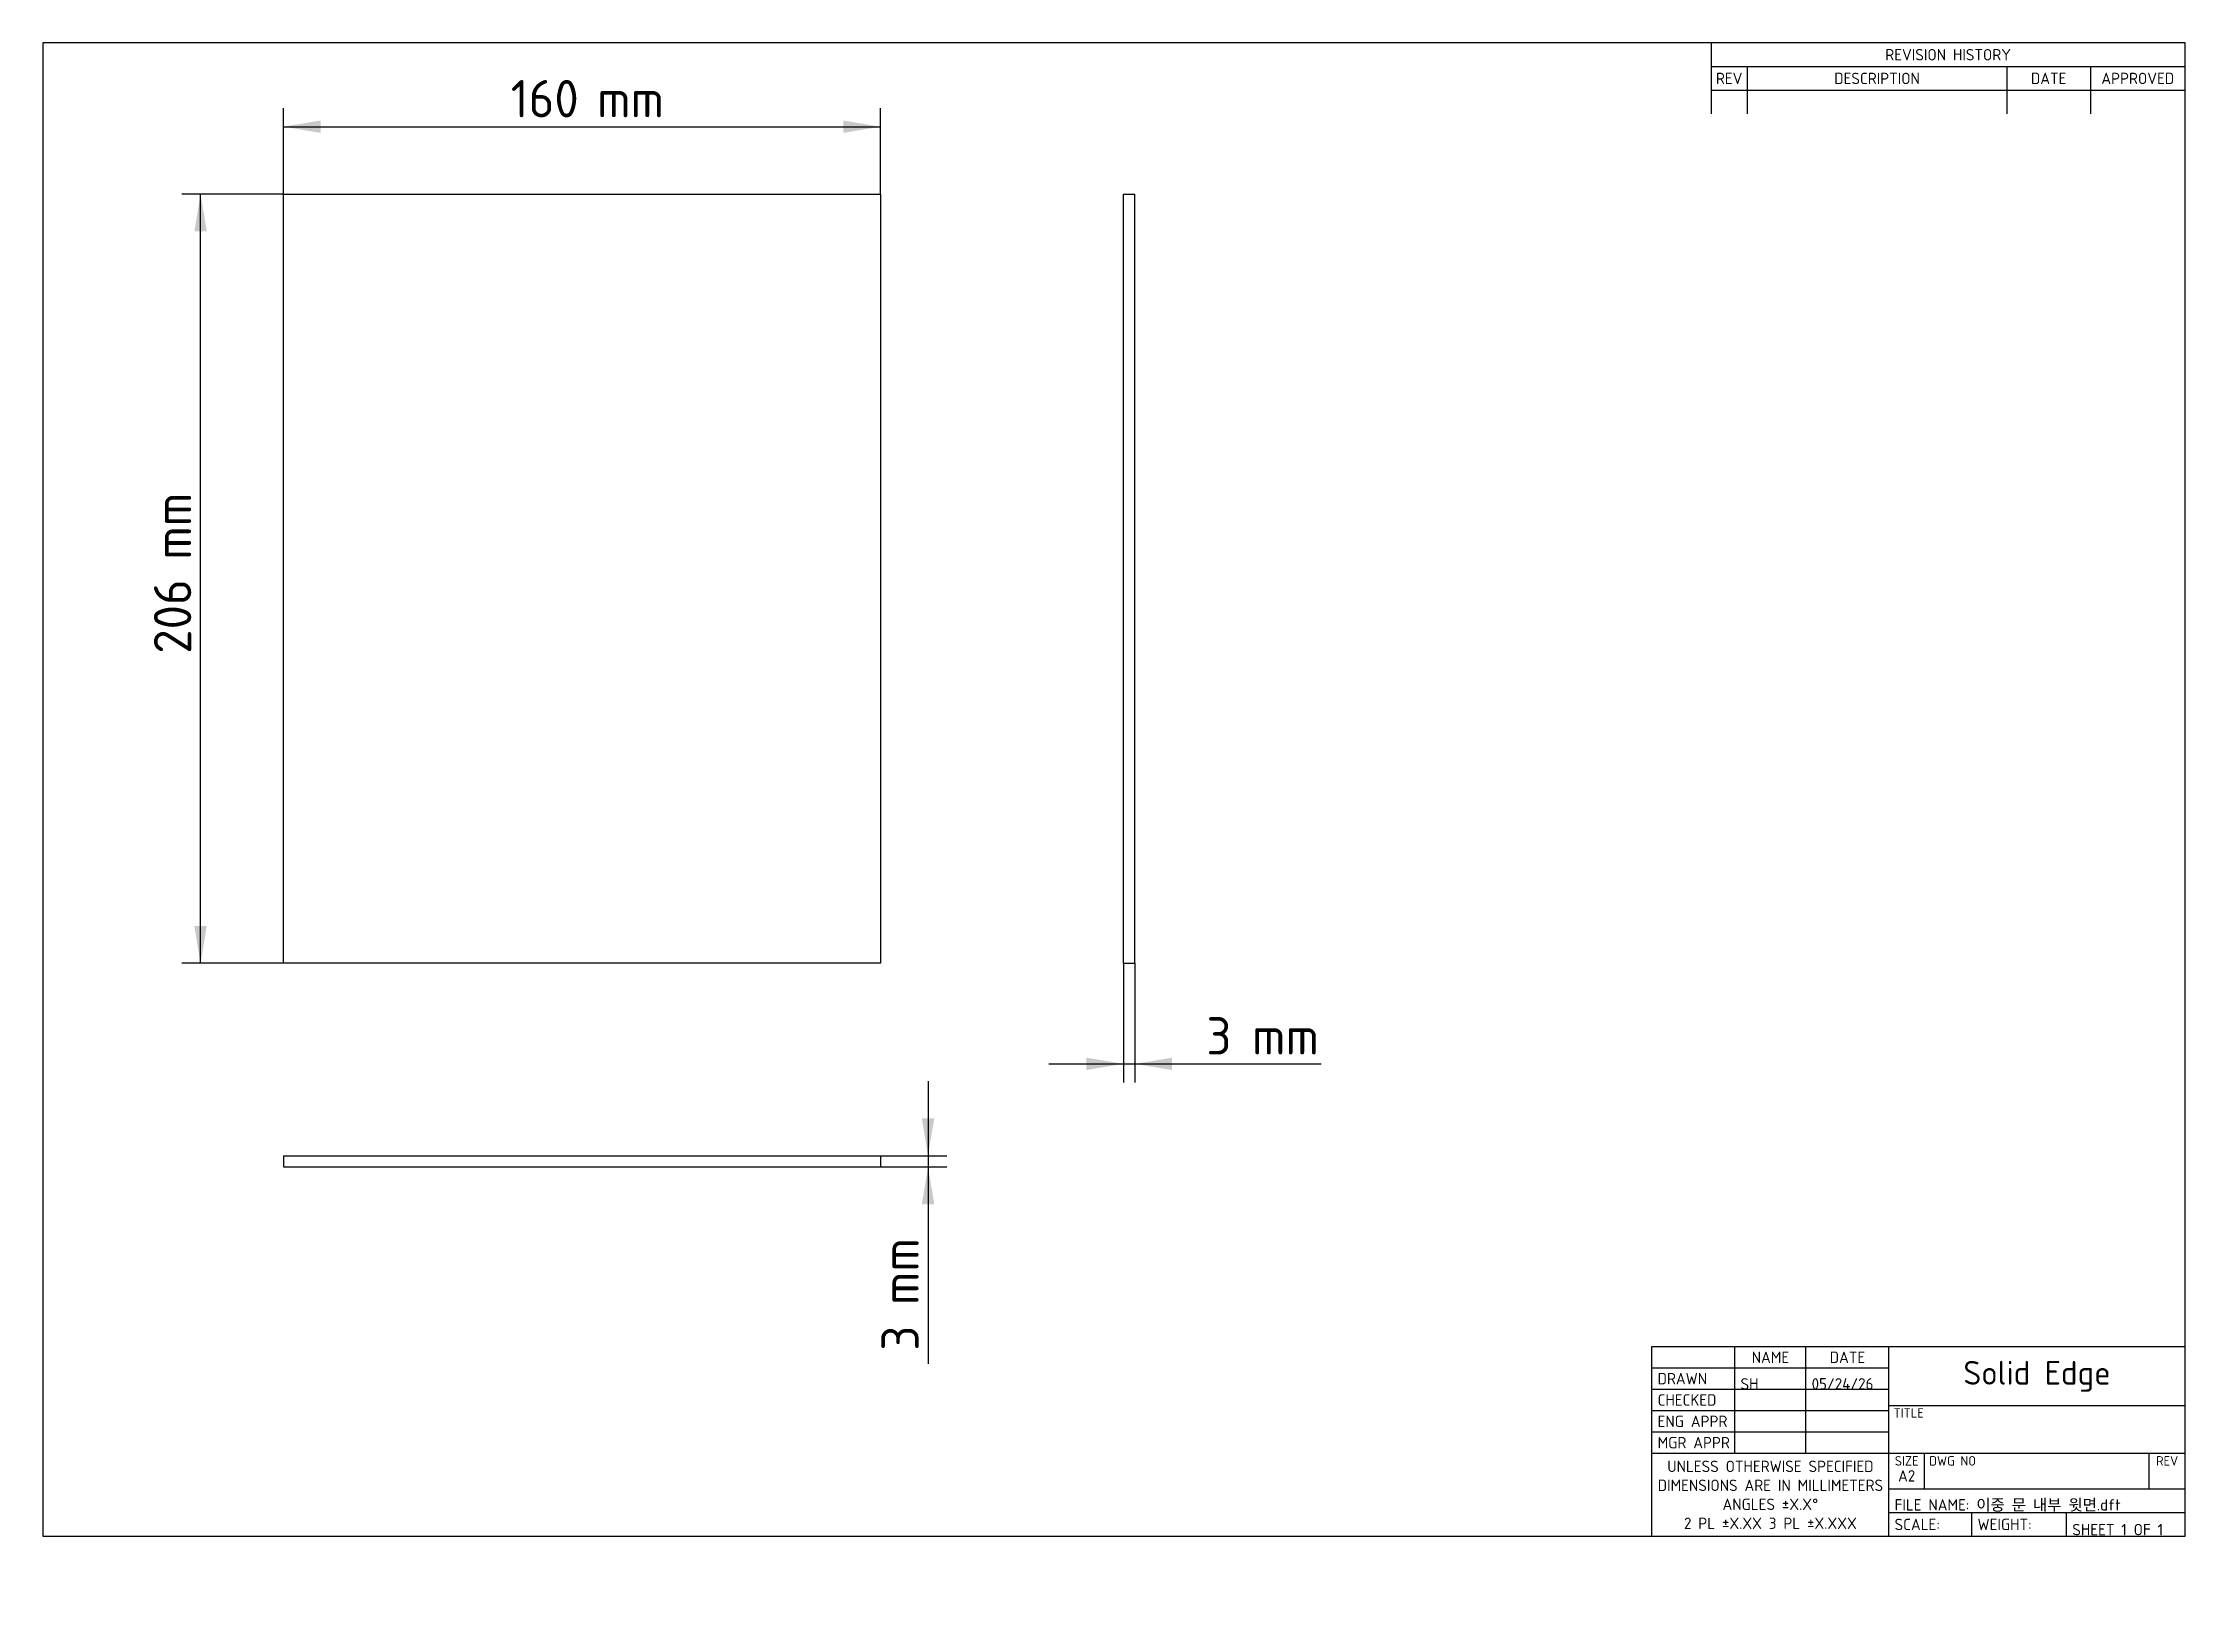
# Model space of a CAD drawing. Header units: millimetres. Extents: x 10 to 584, y -10 to 410.
import ezdxf
from ezdxf.entities.mleader import LeaderData, LeaderLine
from ezdxf.enums import TextEntityAlignment as Align
from ezdxf.math import Vec2, Vec3

# ---------------------------------------------------------------- set-up
doc = ezdxf.new("R2010")
doc.units = ezdxf.units.MM
doc.layers.add('기본값', color=7, linetype='Continuous')
doc.layers.add('이중_문_내부_윗면', color=7, linetype='Continuous')
doc.styles.add('SEACAD_Solid_Edge_ISO', font='seiso.ttf')
doc.dimstyles.new('ISO_(mm)', dxfattribs={"dimtxt": 10, "dimasz": 10, "dimexe": 5, "dimexo": 0, "dimgap": 2.5, "dimtad": 1, "dimtxsty": 'SEACAD_Solid_Edge_ISO', "dimblk1": '_SE_FILLED', "dimblk2": '_SE_FILLED', "dimsah": 1, "dimcen": 5, "dimadec": 0, "dimazin": 0, "dimtfac": 0.5, "dimtmove": 0, "dimatfit": 3, "dimfxl": 1, "dimarcsym": 0})

# ---------------------------------------------------------------- blocks, each defined once
blk = doc.blocks.new('SE')
at = {"layer": '이중_문_내부_윗면', "color": 7, "linetype": 'Continuous'}
for p, q in [((74.44, 163.48), (74.44, 369.48)), ((74.44, 369.48), (234.44, 369.48)), ((234.44, 369.48), (234.44, 163.48)), ((234.44, 163.48), (74.44, 163.48))]:
    blk.add_line(p, q, dxfattribs=at)
blk = doc.blocks.new('SE1')
at = {"layer": '이중_문_내부_윗면', "color": 7, "linetype": 'Continuous'}
for p, q in [((74.44, 111.94), (234.44, 111.94)), ((74.44, 111.94), (74.44, 108.94)), ((234.44, 111.94), (234.44, 108.94)), ((74.44, 108.94), (234.44, 108.94))]:
    blk.add_line(p, q, dxfattribs=at)
blk = doc.blocks.new('SE2')
at = {"layer": '이중_문_내부_윗면', "color": 7, "linetype": 'Continuous'}
for p, q in [((299.55, 163.48), (299.55, 369.48)), ((299.55, 369.48), (302.55, 369.48)), ((302.55, 163.48), (302.55, 369.48)), ((299.55, 163.48), (302.55, 163.48))]:
    blk.add_line(p, q, dxfattribs=at)
blk = doc.blocks.new('DMBLK148')
at = {"layer": '기본값', "linetype": 'Continuous'}
for points in [[(84.44, 389.21), (74.44, 387.55), (84.44, 385.88)], [(224.44, 389.21), (224.44, 385.88), (234.44, 387.55)]]:
    blk.add_hatch(color=7, dxfattribs=at).paths.add_polyline_path(points)
at = {"layer": '기본값', "color": 7, "linetype": 'Continuous'}
for p, q in [((74.44, 369.48), (74.44, 392.55)), ((234.44, 369.48), (234.44, 392.55)), ((74.44, 387.55), (234.44, 387.55))]:
    blk.add_line(p, q, dxfattribs=at)
at = {"layer": '기본값', "color": 7, "linetype": 'Continuous', "style": 'SEACAD_Solid_Edge_ISO'}
for s, p in [('160', (135.37, 400.05)), ('mm', (158.51, 400.05))]:
    blk.add_text(s, height=10, dxfattribs=at).set_placement(p, align=Align.TOP_LEFT)
blk = doc.blocks.new('_SE_FILLED')
at = {"color": 0}
blk.add_line((0, 0), (-1, 0), dxfattribs=at)
blk.add_solid([(0, 0), (-1, -0.1665), (-1, 0.1665), (0, 0)], dxfattribs=at)
blk = doc.blocks.new('DMBLK149')
at = {"layer": '기본값', "linetype": 'Continuous'}
for points in [[(50.59, 359.48), (53.93, 359.48), (52.26, 369.48)], [(50.59, 173.48), (52.26, 163.48), (53.93, 173.48)]]:
    blk.add_hatch(color=7, dxfattribs=at).paths.add_polyline_path(points)
at = {"layer": '기본값', "color": 7, "linetype": 'Continuous'}
for p, q in [((74.44, 369.48), (47.26, 369.48)), ((52.26, 163.48), (52.26, 369.48)), ((74.44, 163.48), (47.26, 163.48))]:
    blk.add_line(p, q, dxfattribs=at)
at = {"layer": '기본값', "color": 7, "linetype": 'Continuous', "style": 'SEACAD_Solid_Edge_ISO'}
for s, p in [('mm', (39.76, 271.58)), ('206', (39.76, 246.39))]:
    blk.add_text(s, height=10, rotation=90, dxfattribs=at).set_placement(p, align=Align.TOP_LEFT)
blk = doc.blocks.new('DMBLK150')
at = {"layer": '기본값', "linetype": 'Continuous'}
for points in [[(248.85, 121.94), (245.51, 121.94), (247.18, 111.94)], [(248.85, 98.94), (247.18, 108.94), (245.51, 98.94)]]:
    blk.add_hatch(color=7, dxfattribs=at).paths.add_polyline_path(points)
at = {"layer": '기본값', "color": 7, "linetype": 'Continuous'}
for p, q in [((247.18, 131.94), (247.18, 56.22)), ((234.44, 111.94), (252.18, 111.94)), ((234.44, 108.94), (252.18, 108.94))]:
    blk.add_line(p, q, dxfattribs=at)
at = {"layer": '기본값', "color": 7, "linetype": 'Continuous', "style": 'SEACAD_Solid_Edge_ISO'}
for s, p in [('mm', (234.68, 71.94)), ('3', (234.68, 59.72))]:
    blk.add_text(s, height=10, rotation=90, dxfattribs=at).set_placement(p, align=Align.TOP_LEFT)
blk = doc.blocks.new('DMBLK151')
at = {"layer": '기본값', "linetype": 'Continuous'}
for points in [[(289.55, 134.87), (299.55, 136.54), (289.55, 138.2)], [(312.55, 134.87), (312.55, 138.2), (302.55, 136.54)]]:
    blk.add_hatch(color=7, dxfattribs=at).paths.add_polyline_path(points)
at = {"layer": '기본값', "color": 7, "linetype": 'Continuous'}
for p, q in [((299.55, 163.48), (299.55, 131.54)), ((302.55, 163.48), (302.55, 131.54)), ((279.55, 136.54), (352.49, 136.54))]:
    blk.add_line(p, q, dxfattribs=at)
at = {"layer": '기본값', "color": 7, "linetype": 'Continuous', "style": 'SEACAD_Solid_Edge_ISO'}
for s, p in [('3', (321.76, 149.04)), ('mm', (333.99, 149.04))]:
    blk.add_text(s, height=10, dxfattribs=at).set_placement(p, align=Align.TOP_LEFT)
blk = doc.blocks.new('_Dot')
at = {"color": 0, "linetype": 'ByBlock', "lineweight": -2}
blk.add_line((-0.5, 0), (-1, 0), dxfattribs=at)
at = {"color": 0, "linetype": 'ByBlock', "const_width": 0.5}
blk.add_lwpolyline([(-0.25, 0, 1), (0.25, 0, 1)], format="xyb", close=True, dxfattribs=at)

msp = doc.modelspace()

# ---------------------------------------------------------------- linework, layer by layer
at = {"layer": '기본값', "color": 7, "linetype": 'Continuous'}
for p, q in [((584, 410), (10, 410)), ((10, 410), (10, 10)), ((457, 410), (457, 390.95)), ((584, 10), (584, 410)), ((457, 403.65), (584, 403.65)), ((466.652, 403.65), (466.652, 390.95)), ((536.248, 403.65), (536.248, 390.95)), ((558.6, 403.65), (558.6, 390.95)), ((457, 397.3), (584, 397.3)), ((441.125, 10), (441.125, 60.8)), ((441.125, 60.8), (584, 60.8)), ((463.35, 32.225), (463.35, 60.8)), ((482.4, 32.225), (482.4, 60.8)), ((504.625, 10), (504.625, 60.8)), ((441.125, 55.085), (504.625, 55.085)), ((441.125, 49.37), (504.625, 49.37)), ((441.125, 43.655), (504.625, 43.655)), ((504.625, 45.052), (584, 45.052)), ((441.125, 37.94), (504.625, 37.94)), ((441.125, 32.225), (584, 32.225)), ((514.15, 22.7), (514.15, 32.098)), ((574.348, 22.7), (574.348, 32.098)), ((504.625, 22.7), (584, 22.7)), ((504.625, 16.35), (584, 16.35)), ((526.85, 10), (526.85, 16.35)), ((552.25, 10), (552.25, 16.35)), ((10, 10), (584, 10))]:
    msp.add_line(p, q, dxfattribs=at)

# ---------------------------------------------------------------- block references
at = {"layer": '기본값'}
for name in ['SE', 'SE2', 'SE1']:
    msp.add_blockref(name, (0, 0), dxfattribs=at)

# ---------------------------------------------------------------- texts
for s, insert, char_height, width, attachment_point in [('{\\fSolid Edge ISO|b0||i0||c0|p34;\\C7;\\H3.048;\\W1.;REVISION HISTORY}', (520.5, 406.825), 3.048, 127, 5), ('{\\fSolid Edge ISO|b0||i0||c0|p34;\\C7;\\H3.048;\\W1.;REV}', (461.826, 400.475), 3.048, 9.652, 5), ('{\\fSolid Edge ISO|b0||i0||c0|p34;\\C7;\\H3.048;\\W1.;DESCRIPTION}', (501.45, 400.475), 3.048, 69.596, 5), ('{\\fSolid Edge ISO|b0||i0||c0|p34;\\C7;\\H3.048;\\W1.;DATE}', (547.424, 400.475), 3.048, 22.352, 5), ('{\\fSolid Edge ISO|b0||i0||c0|p34;\\C7;\\H3.048;\\W1.;APPROVED}', (571.3, 400.475), 3.048, 25.4, 5), ('{\\fSolid Edge ISO|b0||i0||c0|p34;\\C7;\\H3.048;\\W1.;NAME}', (472.875, 57.943), 3.048, 19.05, 5), ('{\\fSolid Edge ISO|b0||i0||c0|p34;\\C7;\\H3.048;\\W1.;DATE}', (493.512, 57.943), 3.048, 22.225, 5), ('{\\fSolid Edge ISO|b0||i0||c0|p34;\\C7;\\H3.048;\\W1.;DRAWN}', (442.649, 52.227), 3.048, 20.701, 4), ('{\\fSolid Edge ISO|b1||i0||c0|p34;\\C7;\\H6.35;\\W1.;Solid Edge}', (544.312, 52.831), 6.35, 79.375, 5), ('{\\fSolid Edge ISO|b0||i0||c0|p34;\\C7;\\H3.048;\\W1.;CHECKED}', (442.649, 46.513), 3.048, 20.701, 4), ('{\\fSolid Edge ISO|b0||i0||c0|p34;\\C7;\\H3.048;\\W1.;ENG APPR}', (442.649, 40.797), 3.048, 20.701, 4), ('{\\fSolid Edge ISO|b0||i0||c0|p34;\\C7;\\H2.54;\\W1.;TITLE}', (505.895, 44.302), 2.54, 78.105, 1), ('{\\fSolid Edge ISO|b0||i0||c0|p34;\\C7;\\H3.048;\\W1.;MGR APPR}', (442.649, 35.083), 3.048, 20.701, 4), ('{\\fSolid Edge ISO|b0||i0||c0|p34;\\C7;\\H3.048;\\W1.;UNLESS OTHERWISE SPECIFIED\\P}{\\fSolid Edge ISO|b0||i0||c0|p34;\\C7;\\H3.048;\\W1.;DIMENSIONS ARE IN MILLIMETERS\\P}{\\fSolid Edge ISO|b0||i0||c0|p34;\\C7;\\H3.048;\\W1.;ANGLES ±X.X°\\P}{\\fSolid Edge ISO|b0||i0||c0|p34;\\C7;\\H3.048;\\W1.;2 PL ±X.XX 3 PL ±X.XXX}', (472.875, 21.113), 3.048, 63.5, 5), ('{\\fSolid Edge ISO|b0||i0||c0|p34;\\C7;\\H2.54;\\W1.;SIZE}', (509.387, 31.475), 2.54, 9.525, 2), ('{\\fSolid Edge ISO|b0||i0||c0|p34;\\C7;\\H2.54;\\W1.;DWG NO}', (515.42, 31.475), 2.54, 58.928, 1), ('{\\fSolid Edge ISO|b0||i0||c0|p34;\\C7;\\H2.54;\\W1.;REV}', (579.174, 31.475), 2.54, 9.652, 2), ('{\\fSolid Edge ISO|b1||i0||c0|p34;\\C7;\\H3.048;\\W1.;A2}', (509.387, 26.192), 3.048, 9.525, 5), ('{\\fSolid Edge ISO|b0||i0||c0|p34;\\C7;\\H3.048;\\W1.;SCALE:}', (506.149, 13.175), 3.048, 20.701, 4), ('{\\fSolid Edge ISO|b0||i0||c0|p34;\\C7;\\H3.048;\\W1.;WEIGHT:}', (528.374, 13.175), 3.048, 23.876, 4)]:
    msp.add_mtext(s, dxfattribs=dict(at, insert=insert, char_height=char_height, width=width, attachment_point=attachment_point))

# ---------------------------------------------------------------- dimensions: what is measured, and where the dimension line sits
at = {"layer": '기본값', "color": 7, "linetype": 'Continuous'}
for base, p1, p2, angle, picture, middle in [((74.44, 387.546), (74.44, 369.484), (234.44, 369.484), 0, 'DMBLK148', (154.44, 387.546)), ((52.259, 163.484), (74.44, 163.484), (74.44, 369.484), 90, 'DMBLK149', (52.259, 266.484)), ((299.547, 136.537), (299.547, 163.484), (302.547, 163.484), 0, 'DMBLK151', (318.262, 136.537)), ((247.18, 111.937), (234.44, 111.937), (234.44, 108.937), 270, 'DMBLK150', (247.18, 90.445))]:
    dim = msp.add_linear_dim(base=base, p1=p1, p2=p2, angle=angle, text='\\A1;<> mm', dimstyle='ISO_(mm)', dxfattribs=at)
    dim.commit()
    dim.dimension.update_dxf_attribs({"geometry": picture, "text_midpoint": middle, "dimtype": 161})

# ---------------------------------------------------------------- leaders
ml = msp.add_multileader_mtext('Standard', dxfattribs=at)
ml.set_content('{\\pxsm0.9;\\fSolid Edge ISO|b0||i0||c0|p34;\\W1.;SH\\P}', color=256)
ml.set_leader_properties()
ml.set_arrow_properties(name='DOT')
ml.build(insert=Vec2(0, 0))
ml.multileader.update_dxf_attribs({"leader_type": 0, "dogleg_length": 0, "arrow_head_size": 3.048})
ctx = ml.context
ctx.base_point, ctx.char_height, ctx.arrow_head_size = Vec3(0, 0), 3.048, 3.048
ctx.mtext.insert = Vec3(464.874, 52.345)
ml = msp.add_multileader_mtext('Standard', dxfattribs=at)
ml.set_content('{\\pxsm0.9;\\fSolid Edge ISO|b0||i0||c0|p34;\\W1.;05/24/26\\P}', color=256)
ml.set_leader_properties()
ml.set_arrow_properties(name='DOT')
ml.build(insert=Vec2(0, 0))
ml.multileader.update_dxf_attribs({"leader_type": 0, "dogleg_length": 0, "arrow_head_size": 3.048})
ctx = ml.context
ctx.base_point, ctx.char_height, ctx.arrow_head_size = Vec3(0, 0), 3.048, 3.048
ctx.mtext.insert = Vec3(483.924, 52.367)
ml = msp.add_multileader_mtext('Standard', dxfattribs=at)
ml.set_content('{\\pxsm0.9;\\fSolid Edge ISO|b0||i0||c0|p34;\\W1.;FILE NAME: 이중 문 내부 윗면.dft\\P}', color=256)
ml.set_leader_properties()
ml.set_arrow_properties(name='DOT')
ml.build(insert=Vec2(0, 0))
ml.multileader.update_dxf_attribs({"leader_type": 0, "dogleg_length": 0, "arrow_head_size": 3.048})
ctx = ml.context
ctx.base_point, ctx.char_height, ctx.arrow_head_size = Vec3(0, 0), 3.048, 3.048
ctx.mtext.insert = Vec3(506.149, 19.944)
ml = msp.add_multileader_mtext('Standard', dxfattribs=at)
ml.set_content('{\\pxsm0.9;\\fSolid Edge ISO|b0||i0||c0|p34;\\W1.;SHEET 1 OF 1\\P}', color=256)
ml.set_leader_properties()
ml.set_arrow_properties(name='DOT')
ml.build(insert=Vec2(0, 0))
ml.multileader.update_dxf_attribs({"leader_type": 0, "dogleg_length": 0, "arrow_head_size": 3.048})
ctx = ml.context
ctx.base_point, ctx.char_height, ctx.arrow_head_size = Vec3(0, 0), 3.048, 3.048
ctx.mtext.insert = Vec3(553.774, 13.315)

doc.saveas('drawing.dxf')
